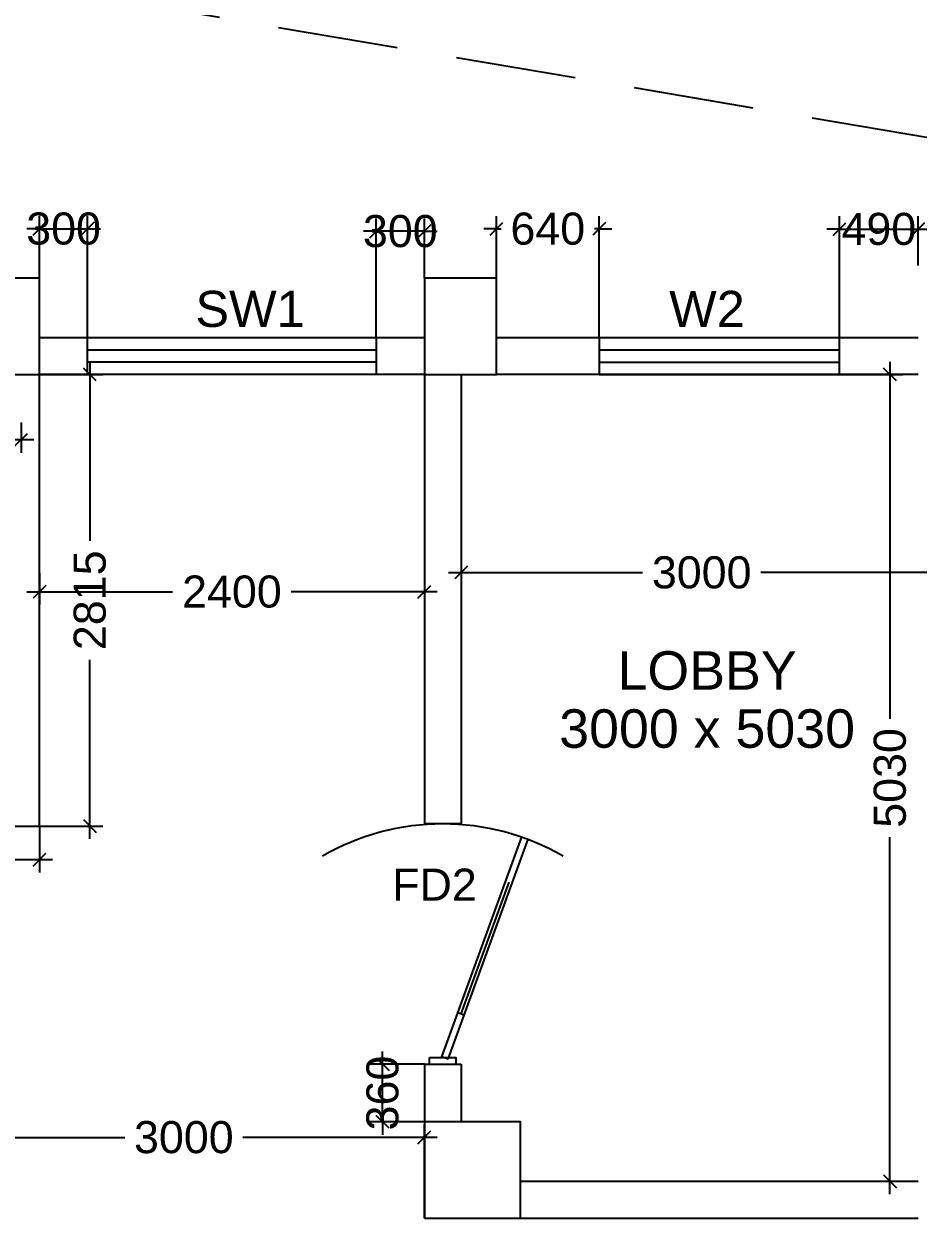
# Model space of a CAD drawing. Extents: x 7620542 to 7843793, y -6476226 to -6093835.
# Drawn here: x 7703756 to 7709334, y -6362530 to -6355084 of the extents above; entities that cross this region are included whole.
import ezdxf
from ezdxf.enums import TextEntityAlignment as Align

# ---------------------------------------------------------------- set-up
doc = ezdxf.new("R2010")
doc.units = 0
doc.header["$LTSCALE"] = 600
doc.header["$MEASUREMENT"] = 0
doc.header["$PDMODE"] = 35
doc.linetypes.add('HIDDEN2', pattern=[0.1875, 0.125, -0.0625])
doc.layers.get('0').update_dxf_attribs({"linetype": 'CONTINUOUS'})
doc.layers.get('Defpoints').update_dxf_attribs({"linetype": 'CONTINUOUS'})
for name, color, linetype in [('Duct', 8, 'CONTINUOUS'), ('Fire Door', 10, 'CONTINUOUS'), ('joinery', 7, 'CONTINUOUS'), ('LA-column', 3, 'CONTINUOUS'), ('Room Dim', 1, 'CONTINUOUS'), ('TEXT', 6, 'CONTINUOUS'), ('Walls', 7, 'CONTINUOUS'), ('WIN', 151, 'CONTINUOUS'), ('Working Dim', 5, 'CONTINUOUS')]:
    doc.layers.add(name, color=color, linetype=linetype)
doc.styles.add('ari', font='arial.ttf')
doc.styles.add('ARIAL', font='arial.ttf')
doc.dimstyles.new('int. dim', dxfattribs={"dimtxt": 450, "dimasz": 80, "dimexe": 80, "dimexo": 0, "dimgap": 70, "dimtad": 0, "dimdec": 0, "dimzin": 12, "dimdsep": 46, "dimtxsty": 'ari', "dimblk": 'OBLIQUE', "dimcen": 2, "dimdle": 80, "dimclrd": 256, "dimclre": 256, "dimclrt": 6, "dimadec": 0, "dimazin": 0, "dimtfac": 1, "dimtdec": 0, "dimtix": 1, "dimtmove": 2, "dimatfit": 3, "dimfxl": 1, "dimtolj": 1, "dimtzin": 0, "dimlwd": -1, "dimlwe": -1, "dimarcsym": 0})

# ---------------------------------------------------------------- blocks, each defined once
blk = doc.blocks.new('A$C40225939')
at = {"layer": 'Fire Door'}
for p, q in [((-5.3, 46.3), (493.5, 1416.7)), ((-5.3, 46.3), (493.5, 1416.7)), ((-5.3, 46.3), (493.5, 1416.7)), ((33.8, 32.1), (532.6, 1402.4)), ((33.8, 32.1), (532.6, 1402.4)), ((33.8, 32), (532.6, 1402.4)), ((114, 313.3), (413.3, 1135.5)), ((114, 313.3), (413.3, 1135.5)), ((114, 313.2), (413.3, 1135.5)), ((133.6, 306.1), (94.4, 320.4)), ((133.6, 306.1), (94.4, 320.4)), ((133.6, 306.1), (94.4, 320.4)), ((-83.3, 41.7), (83.3, 41.7)), ((-83.3, 0), (-83.3, 41.7)), ((-83.3, 41.7), (83.3, 41.7)), ((-83.3, 0), (-83.3, 41.7)), ((-83.3, 41.7), (83.3, 41.7)), ((-83.3, 0), (-83.3, 41.7)), ((-83.3, 0), (83.3, 0)), ((-83.3, 0), (83.3, 0)), ((-83.3, 0), (83.3, 0)), ((33.8, 32.1), (-5.3, 46.3)), ((33.8, 32.1), (-5.3, 46.3)), ((33.8, 32), (-5.3, 46.3)), ((83.3, 0), (83.3, 41.7)), ((83.3, 0), (83.3, 41.7)), ((83.3, 0), (83.3, 41.7))]:
    blk.add_line(p, q, dxfattribs=at)
at = {"layer": 'Fire Door', "extrusion": (0, 0, -1)}
blk.add_ellipse((0, 0), major_axis=(0.2, -1500), ratio=1, start_param=2.618102, end_param=3.665299, dxfattribs=at)
blk.add_ellipse((0, 0), major_axis=(0.2, -1500), ratio=1, start_param=2.618102, end_param=3.665299, dxfattribs=at)
blk.add_ellipse((0, 0), major_axis=(0.2, -1500), ratio=1, start_param=2.618102, end_param=3.665299, dxfattribs=at)
blk = doc.blocks.new('_Oblique')
at = {"color": 0, "linetype": 'ByBlock', "lineweight": -2}
blk.add_line((-0.5, -0.5), (0.5, 0.5), dxfattribs=at)
blk = doc.blocks.new('*D472')
at = {"layer": 'Defpoints', "color": 0, "transparency": 16777216}
for p in [(7703253.6, -6362026.9), (7703253.6, -6362530.5, -0.1), (7706254.1, -6362530.5, -4.1)]:
    blk.add_point(p, dxfattribs=at)
at = {"layer": 'Working Dim', "transparency": 16777216}
for p, q in [((7703253.6, -6362530.5), (7703253.6, -6361946.9)), ((7706254.1, -6362530.5), (7706254.1, -6361946.9)), ((7703173.6, -6362026.9), (7704385.6, -6362026.9)), ((7706334.1, -6362026.9), (7705122, -6362026.9))]:
    blk.add_line(p, q, dxfattribs=at)
at = {"layer": 'Working Dim', "transparency": 16777216, "xscale": 80, "yscale": 80, "zscale": 80, "rotation": 180}
blk.add_blockref('_Oblique', (7703253.6, -6362026.9), dxfattribs=at)
at = {"layer": 'Working Dim', "transparency": 16777216, "xscale": 80, "yscale": 80, "zscale": 80}
blk.add_blockref('_Oblique', (7706254.1, -6362026.9), dxfattribs=at)
at = {"layer": 'Working Dim', "color": 6, "transparency": 16777216, "insert": (7704753.8, -6362026.9), "char_height": 200, "attachment_point": 5, "style": 'ari'}
blk.add_mtext('\\A1;3000', dxfattribs=at)
blk = doc.blocks.new('*D473')
at = {"layer": 'Defpoints', "color": 0, "transparency": 16777216}
for p in [(7703853.6, -6358508.7, 0.7), (7706254.1, -6358508.5), (7706254.1, -6358625.2)]:
    blk.add_point(p, dxfattribs=at)
at = {"layer": 'Working Dim', "transparency": 16777216}
for p, q in [((7703853.6, -6358508.7), (7703853.6, -6358705.2)), ((7706254.1, -6358508.5), (7706254.1, -6358705.2)), ((7703773.6, -6358625.2), (7704683.8, -6358625.2)), ((7706334.1, -6358625.2), (7705423.8, -6358625.2))]:
    blk.add_line(p, q, dxfattribs=at)
at = {"layer": 'Working Dim', "transparency": 16777216, "xscale": 80, "yscale": 80, "zscale": 80, "rotation": 180}
blk.add_blockref('_Oblique', (7703853.6, -6358625.2), dxfattribs=at)
at = {"layer": 'Working Dim', "transparency": 16777216, "xscale": 80, "yscale": 80, "zscale": 80}
blk.add_blockref('_Oblique', (7706254.1, -6358625.2), dxfattribs=at)
at = {"layer": 'Working Dim', "color": 6, "transparency": 16777216, "insert": (7705053.8, -6358625.2), "char_height": 200, "attachment_point": 5, "style": 'ari'}
blk.add_mtext('\\A1;2400', dxfattribs=at)
blk = doc.blocks.new('*D251')
at = {"layer": 'Defpoints', "color": 0, "transparency": 16777216}
for p in [(7700713.6, -6357270.7, 5.1), (7703738.6, -6357569.4, 5.3), (7703738.6, -6357678.1)]:
    blk.add_point(p, dxfattribs=at)
at = {"layer": 'Working Dim', "transparency": 16777216}
for p, q in [((7700713.6, -6357270.7), (7700713.6, -6357758.1)), ((7703738.6, -6357569.4), (7703738.6, -6357758.1)), ((7700633.6, -6357678.1), (7701856.7, -6357678.1)), ((7703818.6, -6357678.1), (7702595.4, -6357678.1))]:
    blk.add_line(p, q, dxfattribs=at)
at = {"layer": 'Working Dim', "transparency": 16777216, "xscale": 80, "yscale": 80, "zscale": 80, "rotation": 180}
blk.add_blockref('_Oblique', (7700713.6, -6357678.1), dxfattribs=at)
at = {"layer": 'Working Dim', "transparency": 16777216, "xscale": 80, "yscale": 80, "zscale": 80}
blk.add_blockref('_Oblique', (7703738.6, -6357678.1), dxfattribs=at)
at = {"layer": 'Working Dim', "color": 6, "transparency": 16777216, "insert": (7702226.1, -6357678.1), "char_height": 200, "attachment_point": 5, "style": 'ari'}
blk.add_mtext('\\A1;3025', dxfattribs=at)
blk = doc.blocks.new('*D252')
at = {"layer": 'Defpoints', "color": 0, "transparency": 16777216}
for p in [(7706484.1, -6358392.8, 5.1), (7709484.1, -6358392.8, 5.1), (7709484.1, -6358505.5)]:
    blk.add_point(p, dxfattribs=at)
at = {"layer": 'Working Dim', "transparency": 16777216}
for p, q in [((7706484.1, -6358392.8), (7706484.1, -6358585.5)), ((7709484.1, -6358392.8), (7709484.1, -6358585.5)), ((7706404.1, -6358505.5), (7707615.8, -6358505.5)), ((7709564.1, -6358505.5), (7708352.3, -6358505.5))]:
    blk.add_line(p, q, dxfattribs=at)
at = {"layer": 'Working Dim', "transparency": 16777216, "xscale": 80, "yscale": 80, "zscale": 80, "rotation": 180}
blk.add_blockref('_Oblique', (7706484.1, -6358505.5), dxfattribs=at)
at = {"layer": 'Working Dim', "transparency": 16777216, "xscale": 80, "yscale": 80, "zscale": 80}
blk.add_blockref('_Oblique', (7709484.1, -6358505.5), dxfattribs=at)
at = {"layer": 'Working Dim', "color": 6, "transparency": 16777216, "insert": (7707984.1, -6358505.5), "char_height": 200, "attachment_point": 5, "style": 'ari'}
blk.add_mtext('\\A1;3000', dxfattribs=at)
blk = doc.blocks.new('*D253')
at = {"layer": 'Defpoints', "color": 0, "transparency": 16777216}
for p in [(7708844, -6357270.9, 5.1), (7709158.6, -6357270.9), (7708801, -6362301.1, 5.1)]:
    blk.add_point(p, dxfattribs=at)
at = {"layer": 'Working Dim', "transparency": 16777216}
for p, q in [((7709158.6, -6357190.9), (7709158.6, -6359417.7)), ((7708844, -6357270.9), (7709238.6, -6357270.9)), ((7709158.6, -6362381.1), (7709158.6, -6360154.3)), ((7708801, -6362301.1), (7709238.6, -6362301.1))]:
    blk.add_line(p, q, dxfattribs=at)
at = {"layer": 'Working Dim', "transparency": 16777216, "xscale": 80, "yscale": 80, "zscale": 80}
for p, rotation in [((7709158.6, -6357270.9), 90), ((7709158.6, -6362301.1), 270)]:
    blk.add_blockref('_Oblique', p, dxfattribs=dict(at, rotation=rotation))
at = {"layer": 'Working Dim', "color": 6, "transparency": 16777216, "insert": (7709158.6, -6359786), "char_height": 200, "attachment_point": 5, "rotation": 90, "style": 'ari'}
blk.add_mtext('\\A1;5030', dxfattribs=at)
blk = doc.blocks.new('*D1655')
at = {"layer": 'Defpoints', "color": 0, "transparency": 16777216}
for p in [(7705993.6, -6361570.7), (7706254.1, -6361570.7), (7706254.1, -6361930.5, 1)]:
    blk.add_point(p, dxfattribs=at)
at = {"layer": 'Working Dim', "transparency": 16777216}
for p, q in [((7705993.6, -6361570.7), (7705993.6, -6361490.7)), ((7706254.1, -6361570.7), (7705913.6, -6361570.7)), ((7705993.6, -6361930.5), (7705993.6, -6361570.7)), ((7706254.1, -6361930.5), (7705913.6, -6361930.5)), ((7705993.6, -6361930.5), (7705993.6, -6362010.5))]:
    blk.add_line(p, q, dxfattribs=at)
at = {"layer": 'Working Dim', "transparency": 16777216, "xscale": 80, "yscale": 80, "zscale": 80}
for p, rotation in [((7705993.6, -6361570.7), 270), ((7705993.6, -6361930.5), 90)]:
    blk.add_blockref('_Oblique', p, dxfattribs=dict(at, rotation=rotation))
at = {"layer": 'Working Dim', "color": 6, "transparency": 16777216, "insert": (7705993.6, -6361750.6), "char_height": 200, "attachment_point": 5, "rotation": 90, "style": 'ari'}
blk.add_mtext('\\A1;360', dxfattribs=at)
blk = doc.blocks.new('*D1657')
at = {"layer": 'Defpoints', "color": 0, "transparency": 16777216}
for p in [(7701869.1, -6360085.8, 5), (7703853.6, -6360085.8, 6.6), (7703853.6, -6360295.8)]:
    blk.add_point(p, dxfattribs=at)
at = {"layer": 'Working Dim', "transparency": 16777216}
for p, q in [((7701869.1, -6360085.8), (7701869.1, -6360375.8)), ((7703853.6, -6360085.8), (7703853.6, -6360375.8)), ((7701789.1, -6360295.8), (7702501.3, -6360295.8)), ((7703933.6, -6360295.8), (7703221.3, -6360295.8))]:
    blk.add_line(p, q, dxfattribs=at)
at = {"layer": 'Working Dim', "transparency": 16777216, "xscale": 80, "yscale": 80, "zscale": 80, "rotation": 180}
blk.add_blockref('_Oblique', (7701869.1, -6360295.8), dxfattribs=at)
at = {"layer": 'Working Dim', "transparency": 16777216, "xscale": 80, "yscale": 80, "zscale": 80}
blk.add_blockref('_Oblique', (7703853.6, -6360295.8), dxfattribs=at)
at = {"layer": 'Working Dim', "color": 6, "transparency": 16777216, "insert": (7702861.3, -6360295.8), "char_height": 200, "attachment_point": 5, "style": 'ari'}
blk.add_mtext('\\A1;1985', dxfattribs=at)
blk = doc.blocks.new('*D1658')
at = {"layer": 'Defpoints', "color": 0, "transparency": 16777216}
for p in [(7703853.6, -6357270.7, 5.1), (7704167.8, -6357270.7), (7703853.6, -6360085.8, 6.6)]:
    blk.add_point(p, dxfattribs=at)
at = {"layer": 'Working Dim', "transparency": 16777216}
for p, q in [((7704167.8, -6357190.7), (7704167.8, -6358307.2)), ((7703853.6, -6357270.7), (7704247.8, -6357270.7)), ((7704167.8, -6360165.8), (7704167.8, -6359049.3)), ((7703853.6, -6360085.8), (7704247.8, -6360085.8))]:
    blk.add_line(p, q, dxfattribs=at)
at = {"layer": 'Working Dim', "transparency": 16777216, "xscale": 80, "yscale": 80, "zscale": 80}
for p, rotation in [((7704167.8, -6357270.7), 90), ((7704167.8, -6360085.8), 270)]:
    blk.add_blockref('_Oblique', p, dxfattribs=dict(at, rotation=rotation))
at = {"layer": 'Working Dim', "color": 6, "transparency": 16777216, "insert": (7704167.8, -6358678.2), "char_height": 200, "attachment_point": 5, "rotation": 90, "style": 'ari'}
blk.add_mtext('\\A1;2815', dxfattribs=at)
blk = doc.blocks.new('*D1665')
at = {"layer": 'Defpoints', "color": 0, "transparency": 16777216}
for p in [(7704153.8, -6356361.7), (7703853.5, -6356670.7, 2.4), (7704153.8, -6357040.7)]:
    blk.add_point(p, dxfattribs=at)
at = {"layer": 'Working Dim', "transparency": 16777216}
for p, q in [((7703853.5, -6356670.7), (7703853.5, -6356281.7)), ((7704153.8, -6357040.7), (7704153.8, -6356281.7)), ((7703853.5, -6356361.7), (7703773.5, -6356361.7)), ((7703853.5, -6356361.7), (7704153.8, -6356361.7)), ((7704153.8, -6356361.7), (7704233.8, -6356361.7))]:
    blk.add_line(p, q, dxfattribs=at)
at = {"layer": 'Working Dim', "transparency": 16777216, "xscale": 80, "yscale": 80, "zscale": 80}
blk.add_blockref('_Oblique', (7703853.5, -6356361.7), dxfattribs=at)
at = {"layer": 'Working Dim', "transparency": 16777216, "xscale": 80, "yscale": 80, "zscale": 80, "rotation": 180}
blk.add_blockref('_Oblique', (7704153.8, -6356361.7), dxfattribs=at)
at = {"layer": 'Working Dim', "color": 6, "transparency": 16777216, "insert": (7704003.7, -6356361.7), "char_height": 200, "attachment_point": 5, "style": 'ari'}
blk.add_mtext('\\A1;300', dxfattribs=at)
blk = doc.blocks.new('*D1666')
at = {"layer": 'Defpoints', "color": 0, "transparency": 16777216}
for p in [(7705953.8, -6356377.6), (7706254.1, -6356670.9, 7.9), (7705953.8, -6357040.9)]:
    blk.add_point(p, dxfattribs=at)
at = {"layer": 'Working Dim', "transparency": 16777216}
for p, q in [((7705953.8, -6357040.9), (7705953.8, -6356297.6)), ((7706254.1, -6356670.9), (7706254.1, -6356297.6)), ((7705953.8, -6356377.6), (7705873.8, -6356377.6)), ((7706254.1, -6356377.6), (7705953.8, -6356377.6)), ((7706254.1, -6356377.6), (7706334.1, -6356377.6))]:
    blk.add_line(p, q, dxfattribs=at)
at = {"layer": 'Working Dim', "transparency": 16777216, "xscale": 80, "yscale": 80, "zscale": 80}
blk.add_blockref('_Oblique', (7705953.8, -6356377.6), dxfattribs=at)
at = {"layer": 'Working Dim', "transparency": 16777216, "xscale": 80, "yscale": 80, "zscale": 80, "rotation": 180}
blk.add_blockref('_Oblique', (7706254.1, -6356377.6), dxfattribs=at)
at = {"layer": 'Working Dim', "color": 6, "transparency": 16777216, "insert": (7706104, -6356377.6), "char_height": 200, "attachment_point": 5, "style": 'ari'}
blk.add_mtext('\\A1;300', dxfattribs=at)
blk = doc.blocks.new('*D1667')
at = {"layer": 'Defpoints', "color": 0, "transparency": 16777216}
for p in [(7707344, -6356362.5), (7706704.1, -6356670.9, 7.9), (7707344, -6357040.9)]:
    blk.add_point(p, dxfattribs=at)
at = {"layer": 'Working Dim', "transparency": 16777216}
for p, q in [((7706704.1, -6356670.9), (7706704.1, -6356282.5)), ((7707344, -6357040.9), (7707344, -6356282.5)), ((7706704.1, -6356362.5), (7706624.1, -6356362.5)), ((7706704.1, -6356362.5), (7706733, -6356362.5)), ((7707344, -6356362.5), (7707315.2, -6356362.5)), ((7707344, -6356362.5), (7707424, -6356362.5))]:
    blk.add_line(p, q, dxfattribs=at)
at = {"layer": 'Working Dim', "transparency": 16777216, "xscale": 80, "yscale": 80, "zscale": 80}
blk.add_blockref('_Oblique', (7706704.1, -6356362.5), dxfattribs=at)
at = {"layer": 'Working Dim', "transparency": 16777216, "xscale": 80, "yscale": 80, "zscale": 80, "rotation": 180}
blk.add_blockref('_Oblique', (7707344, -6356362.5), dxfattribs=at)
at = {"layer": 'Working Dim', "color": 6, "transparency": 16777216, "insert": (7707024.1, -6356362.5), "char_height": 200, "attachment_point": 5, "style": 'ari'}
blk.add_mtext('\\A1;640', dxfattribs=at)
blk = doc.blocks.new('*D1668')
at = {"layer": 'Defpoints', "color": 0, "transparency": 16777216}
for p in [(7709334.2, -6356364.1), (7709334.2, -6356590.9, 7.9), (7708844, -6357040.9)]:
    blk.add_point(p, dxfattribs=at)
at = {"layer": 'Working Dim', "transparency": 16777216}
for p, q in [((7708844, -6357040.9), (7708844, -6356284.1)), ((7709334.2, -6356590.9), (7709334.2, -6356284.1)), ((7708844, -6356364.1), (7708764, -6356364.1)), ((7708844, -6356364.1), (7709334.2, -6356364.1)), ((7709334.2, -6356364.1), (7709414.2, -6356364.1))]:
    blk.add_line(p, q, dxfattribs=at)
at = {"layer": 'Working Dim', "transparency": 16777216, "xscale": 80, "yscale": 80, "zscale": 80}
blk.add_blockref('_Oblique', (7708844, -6356364.1), dxfattribs=at)
at = {"layer": 'Working Dim', "transparency": 16777216, "xscale": 80, "yscale": 80, "zscale": 80, "rotation": 180}
blk.add_blockref('_Oblique', (7709334.2, -6356364.1), dxfattribs=at)
at = {"layer": 'Working Dim', "color": 6, "transparency": 16777216, "insert": (7709089.1, -6356364.1), "char_height": 200, "attachment_point": 5, "style": 'ari'}
blk.add_mtext('\\A1;490', dxfattribs=at)

msp = doc.modelspace()

# ---------------------------------------------------------------- linework, layer by layer
at = {"layer": 'Duct', "color": 8, "linetype": 'HIDDEN2', "ltscale": 10}
msp.add_line((7686489.054, -6351910.436, -14.83), (7715969.054, -6356906.506, -14.83), dxfattribs=at)
at = {"layer": 'LA-column', "color": 2}
for points, elevation in [([(7703253.548, -6357270.732), (7703853.548, -6357270.732), (7703853.548, -6356670.732), (7703253.548, -6356670.732)], -17.572), ([(7706254.147, -6357270.899), (7706704.147, -6357270.899), (7706704.147, -6356670.899), (7706254.147, -6356670.899)], -12.089), ([(7706254.144, -6362530.454), (7706854.144, -6362530.454), (7706854.144, -6361930.454), (7706254.144, -6361930.454)], -13.799)]:
    msp.add_lwpolyline(points, close=True, dxfattribs=dict(at, elevation=elevation))
at = {"layer": 'Walls', "linetype": 'Continuous'}
for p, q in [((7706254.057, -6357040.903, -14.83), (7703853.554, -6357040.903, -14.83)), ((7709334.064, -6357040.904, -14.83), (7706704.033, -6357040.904, -14.83)), ((7706254.033, -6357270.732, -14.83), (7703853.554, -6357270.732, -14.83)), ((7703853.554, -6360085.755, -14.83), (7703853.554, -6357270.732, -14.83)), ((7706254.033, -6357270.732, -14.83), (7706254.215, -6360070.692, -14.83)), ((7706484.053, -6357270.899, -14.83), (7706484.053, -6360070.692, -14.83)), ((7709334.064, -6357270.732, -14.83), (7706704.033, -6357270.732, -14.83)), ((7701869.054, -6360085.755, -14.83), (7703853.554, -6360085.755, -14.83)), ((7706254.053, -6360070.692, -14.83), (7706484.053, -6360070.692, -14.83)), ((7706254.053, -6361570.692, -14.83), (7706484.053, -6361570.692, -14.83)), ((7706254.053, -6361570.692, -14.83), (7706254.053, -6361930.436, -14.83)), ((7706484.053, -6361570.692, -14.83), (7706484.053, -6361930.436, -14.83)), ((7706854.053, -6362300.098, -14.83), (7709334.064, -6362300.098, -14.83)), ((7706854.053, -6362530.458, -14.83), (7709334.064, -6362530.458, -14.83))]:
    msp.add_line(p, q, dxfattribs=at)
at = {"layer": 'WIN', "linetype": 'Continuous', "elevation": -14.83}
for points in [[(7705953.805, -6357040.732), (7705953.805, -6357270.732), (7704153.805, -6357270.732), (7704153.805, -6357040.732)], [(7707344.048, -6357040.904), (7707344.048, -6357270.904), (7708844.048, -6357270.904), (7708844.048, -6357040.904)], [(7705953.805, -6357117.732), (7705953.805, -6357193.732), (7704153.805, -6357193.732), (7704153.805, -6357117.732)], [(7707344.048, -6357117.904), (7707344.048, -6357193.904), (7708844.048, -6357193.904), (7708844.048, -6357117.904)]]:
    msp.add_lwpolyline(points, close=True, dxfattribs=at)

# ---------------------------------------------------------------- block references
at = {"layer": 'Fire Door'}
msp.add_blockref('A$C40225939', (7706369.053, -6361570.692, -14.83), dxfattribs=at)

# ---------------------------------------------------------------- texts
at = {"layer": 'Fire Door', "style": 'ARIAL'}
msp.add_text('FD2', height=200, dxfattribs=at).set_placement((7706317.452, -6360551.278, -14.83), align=Align.CENTER)
at = {"layer": 'joinery', "style": 'ari'}
for s, p in [('SW1', (7705166.848, -6356973.84, -14.83)), ('W2', (7708016.919, -6356974.011, -14.83))]:
    msp.add_text(s, height=225, dxfattribs=at).set_placement(p, align=Align.CENTER)
at = {"layer": 'Room Dim', "style": 'ARIAL'}
msp.add_text('3000 x 5030', height=240, dxfattribs=at).set_placement((7708017.85, -6359598.037, -14.83), align=Align.CENTER)
at = {"layer": 'TEXT', "color": 7, "style": 'ARIAL'}
msp.add_text('LOBBY', height=240, dxfattribs=at).set_placement((7708017.85, -6359235.903, -14.83), align=Align.CENTER)

# ---------------------------------------------------------------- dimensions: what is measured, and where the dimension line sits
at = {"layer": 'Working Dim'}
for base, p1, p2, override, picture, middle in [((7704153.805, -6356361.748, -19.962), (7703853.548, -6356670.732, -17.572), (7704153.805, -6357040.732, -19.962), {"dimtxt": 200, "dimarcsym": 1}, '*D1665', (7704003.676, -6356361.748, -19.962)), ((7705953.805, -6356377.586, -19.962), (7706254.147, -6356670.899, -12.089), (7705953.805, -6357040.903, -19.962), {"dimtxt": 200, "dimarcsym": 1}, '*D1666', (7706103.976, -6356377.586, -19.962)), ((7707344.048, -6356362.472, -19.962), (7706704.147, -6356670.899, -12.089), (7707344.048, -6357040.904, -19.962), {"dimtxt": 200, "dimarcsym": 1}, '*D1667', (7707024.098, -6356362.472, -19.962)), ((7709334.158, -6356364.113, -19.962), (7708844.048, -6357040.904, -19.962), (7709334.158, -6356590.899, -12.089), {"dimtxt": 200, "dimarcsym": 1}, '*D1668', (7709089.103, -6356364.113, -19.962)), ((7703738.554, -6357678.137, -14.83), (7700713.554, -6357270.732, -9.699), (7703738.554, -6357569.409, -9.54), {"dimtxt": 200}, '*D251', (7702226.054, -6357678.137, -14.83)), ((7709484.064, -6358505.489, -14.83), (7706484.053, -6358392.801, -9.699), (7709484.064, -6358392.801, -9.699), {"dimtxt": 200}, '*D252', (7707984.059, -6358505.489, -14.83)), ((7703853.554005979, -6360295.827133619, -19.961545252), (7701869.054005977, -6360085.755037161, -14.931796578), (7703853.554005979, -6360085.75502728, -13.331372185), {"dimtxt": 200}, '*D1657', (7702861.304005978, -6360295.827133619, -19.961545252)), ((7703253.554, -6362026.857, -9.699), (7706254.053, -6362530.458, -13.799), (7703253.554, -6362530.458, -9.801), {"dimtxt": 200}, '*D472', (7704753.804, -6362026.857, -9.699))]:
    dim = msp.add_linear_dim(base=base, p1=p1, p2=p2, dimstyle='int. dim', override=override, dxfattribs=at)
    dim.commit()
    dim.dimension.update_dxf_attribs({"geometry": picture, "text_midpoint": middle})
for base, p1, p2, override, picture, middle in [((7704167.767, -6357270.732, -19.962), (7703853.554, -6360085.755, -13.331), (7703853.554, -6357270.732, -14.83), {"dimtxt": 200}, '*D1658', (7704167.767, -6358678.244, -19.962)), ((7709158.624, -6357270.904, -14.83), (7708801.002, -6362301.098, -9.699), (7708844.048, -6357270.904, -9.699), {"dimtxt": 200}, '*D253', (7709158.624, -6359786.001, -14.83)), ((7705993.621, -6361570.692, -14.83), (7706254.144, -6361930.454, -13.799), (7706254.053, -6361570.692, -14.83), {"dimtxt": 200, "dimarcsym": 1}, '*D1655', (7705993.621, -6361750.573, -14.83))]:
    dim = msp.add_linear_dim(base=base, p1=p1, p2=p2, angle=90, dimstyle='int. dim', override=override, dxfattribs=at)
    dim.commit()
    dim.dimension.update_dxf_attribs({"geometry": picture, "text_midpoint": middle})
dim = msp.add_linear_dim(base=(7706254.113, -6358625.249, -9.699), p1=(7703853.554, -6358508.659, -9.04), p2=(7706254.113, -6358508.503, -9.699), text='2400', dimstyle='int. dim', override={"dimtxt": 200}, dxfattribs=at)
dim.commit()
dim.dimension.update_dxf_attribs({"geometry": '*D473', "text_midpoint": (7705053.834, -6358625.249, -9.699)})

doc.saveas('drawing.dxf')
